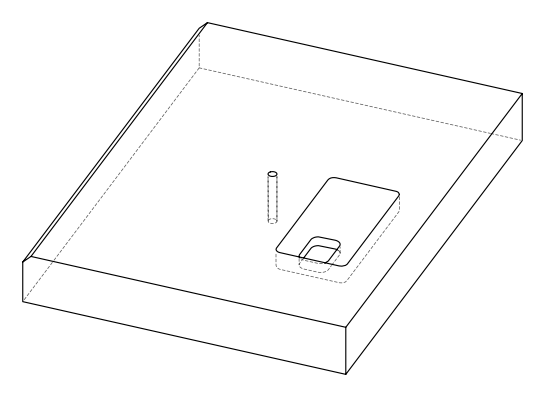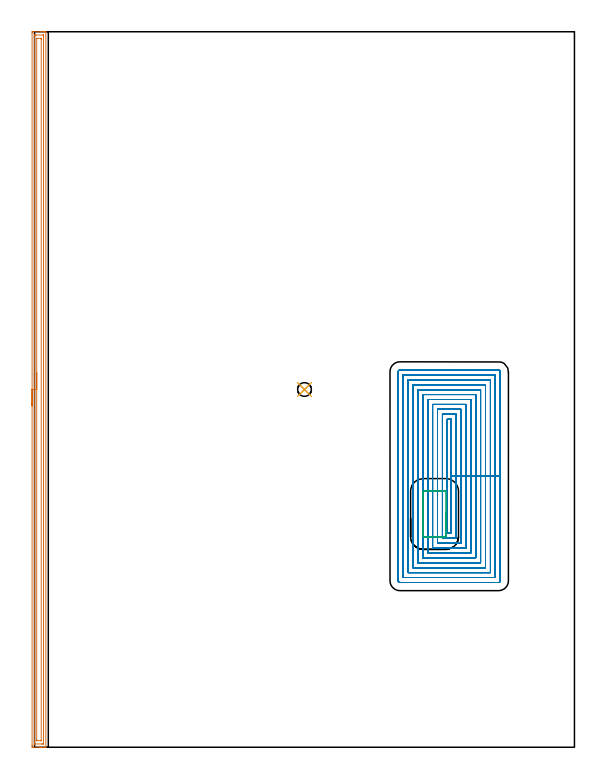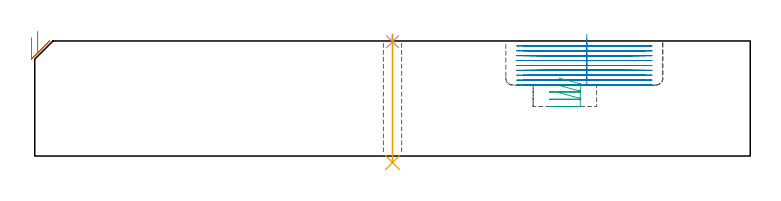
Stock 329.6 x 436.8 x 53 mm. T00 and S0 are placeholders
(PLAN: 5 operations, 4 tool changes, 65.4 min)
(1 AREA_MILL | FG_CHAMFER_SURFACE | UGT0205_001 | 10.72 min | 15410 mm3)
(2 MILL_RECTANGULAR_POCKET | POCKET_RECTANGULAR_STRAIGHT | UGT0201_089 | Follow Part, ap 2.5, ae 75% | 53.56 min | 203525 mm3)
(3 MILL_RECTANGULAR_POCKET_1 | POCKET_RECTANGULAR_STRAIGHT_1 | UGT0201_133 | Follow Part, ap 3.75, ae 75% | 0.82 min | 11960 mm3)
(4 SPOT_DRILL | STEP1HOLE | NXT0321_9005460120000 | 0.03 min | 13 mm3)
(5 DRILL_THROUGH_HOLE_INTO_CENTER | STEP1HOLE | NXT0301_055 | 0.23 min | 2915 mm3)
(TOOL UGT0205_001 | Chamfer Mill 20 x 3 x 45 deg. | D20 FL50 Z2)
(TOOL UGT0201_089 | End mill 10 mm | D10 R3 FL22 Z4)
(TOOL UGT0201_133 | Carbide End Mill 15.0 | D15 FL30 Z4)
(TOOL NXT0321_9005460120000 | NC Spot Drill, 142deg, 12mm, Carbide, Uncoated | D12 PA142 FL30 Z2)
(TOOL NXT0301_055 | Carbide Drill 8.4mm [860.1-0840-042A1-MM 2214] | D8.4 PA140 FL61 Z2)
(OP 1 AREA_MILL)
G17 G21 G94 G90
T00 M6
G54
G17 G0 G90 X-1.5 Y208.4 S1061 M3
G43 Z63. H0
Z54.6
G94 G1 Y208.438 Z53.728 F250.
Y208.552 Z52.864
Y208.741 Z52.012
Y209.003 Z51.18
Y209.337 Z50.374
Y209.74 Z49.6
Y210.209 Z48.864
Y210.74 Z48.172
Y211.329 Z47.529
Y211.972 Z46.94
Y212.664 Z46.408
Y213.4 Z45.94
Y214.174 Z45.537
Y214.98 Z45.203
Y215.812 Z44.941
Y216.664 Z44.752
Y217.528 Z44.638
Y218.4 Z44.6
X-1.499 Y436.168 Z44.601
X-1.494 Y436.787 Z44.604
X-1.492 Y436.793 Z44.606
X-0.875 Y436.8 Z45.222
X3.594 Z49.689
X5.013 Z51.109
X5.382 Z51.477
X6.119 Z52.218
X6.385 Z52.485
X6.828 Y436.797 Z52.92
X6.87 Y436.794 Z52.961
X6.897 Y436.79 Z52.988
X6.9 Y436.615 Z53.
Y0.181
X6.904 Y0.01 Z52.996
X6.829 Y0.007 Z52.921
X6.384 Y0. Z52.484
X6.119 Z52.219
X5.382 Z51.477
X4.119 Z50.216
X3.594 Z49.689
X2.963 Z49.058
X-0.875 Y0.001 Z45.222
X-1.128 Y0.002 Z44.97
X-1.492 Y0.007 Z44.606
X-1.494 Y0.013 Z44.604
X-1.499 Y0.632 Z44.601
X-1.5 Y1.257 Z44.6
Y218.4
X-0.086 Z46.014
Y434.484
X-0.084 Y434.588 Z46.016
X-0.079 Y434.788 Z46.021
X0.019 Y434.792 Z46.119
X0.493 Y434.799 Z46.593
X0.912 Y434.8 Z47.012
X4.962 Z51.062
X5.382 Y434.798 Z51.482
X5.441 Y434.795 Z51.541
X5.472 Y434.791 Z51.572
X5.479 Y434.692 Z51.579
X5.484 Y434.484 Z51.584
X5.486 Y434.38 Z51.586
Y434.275
X5.485 Y2.316 Z51.585
X5.484 Y2.212 Z51.584
X5.479 Y2.013 Z51.579
X5.382 Y2.009 Z51.482
X4.907 Y2.001 Z51.007
X4.488 Y2. Z50.588
X0.439 Z46.539
X0.019 Y2.002 Z46.119
X-0.041 Y2.005 Z46.059
X-0.072 Y2.009 Z46.028
X-0.079 Y2.108 Z46.021
X-0.084 Y2.316 Z46.016
X-0.086 Y2.42 Z46.014
Y2.525
Y218.4
X1.328 Z47.428
X1.329 Y432.591 Z47.429
X1.33 Y432.711 Z47.43
X1.333 Y432.769 Z47.433
X1.335 Y432.79 Z47.435
X1.389 Y432.793 Z47.489
X1.598 Y432.799 Z47.698
X3.803 Z49.903
X3.942 Y432.796 Z50.042
X4.052 Y432.79 Z50.152
X4.066 Y432.785 Z50.166
X4.068 Y432.777 Z50.168
X4.07 Y432.75 Z50.17
X4.071 Y432.591 Z50.171
X4.072 Y432.113 Z50.172
X4.071 Y4.209 Z50.171
X4.07 Y4.09 Z50.17
X4.067 Y4.031 Z50.167
X4.065 Y4.01 Z50.165
X4.011 Y4.007 Z50.111
X3.802 Y4.001 Z49.902
X1.597 Z47.697
X1.458 Y4.004 Z47.558
X1.348 Y4.01 Z47.448
X1.334 Y4.015 Z47.434
X1.332 Y4.023 Z47.432
X1.33 Y4.05 Z47.43
X1.329 Y4.209 Z47.429
X1.328 Y4.687 Z47.428
Y218.4
Y219.272 Z47.466
Y220.137 Z47.58
Y220.988 Z47.769
Y221.82 Z48.031
Y222.626 Z48.365
Y223.4 Z48.768
Y224.136 Z49.237
Y224.828 Z49.768
Y225.471 Z50.357
Y226.06 Z51.001
Y226.592 Z51.693
Y227.06 Z52.428
Y227.463 Z53.202
Y227.797 Z54.008
Y228.059 Z54.84
Y228.248 Z55.692
Y228.362 Z56.557
Y228.4 Z57.428
G0 Z63.
M5
M2
(OP 2 MILL_RECTANGULAR_POCKET)
G17 G21 G94 G90
T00 M6
G54
G17 G0 G90 X254.3 Y145.836 S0 M3
G43 Z63. H0
Z56.
G94 G1 Y165.45 Z50.744 F250.
Y200.3 F500.
X252.
Y130.6
X254.3
Y165.45
X257.3
Y203.3
X249.
Y127.6
X257.3
Y165.45
X260.3
Y206.3
X246.
Y124.6
X260.3
Y165.45
X263.3
Y209.3
X243.
Y121.6
X263.3
Y165.45
X266.3
Y212.3
X240.
Y118.6
X266.3
Y165.45
X269.3
Y215.3
X237.
Y115.6
X269.3
Y165.45
X272.3
Y218.3
X234.
Y112.6
X272.3
Y165.45
X275.3
Y221.3
X231.
Y109.6
X275.3
Y165.45
X278.3
Y224.3
X228.
Y106.6
X278.3
Y165.45
X281.3
Y227.3
X225.
Y103.6
X281.3
Y165.45
X284.3
Y229.3
G3 X283.3 Y230.3 R1.
G1 X223.
G3 X222. Y229.3 R1.
G1 Y101.6
G3 X223. Y100.6 R1.
G1 X283.3
G3 X284.3 Y101.6 R1.
G1 Y165.45
Y166.45
G0 X254.3 Y145.836 Z53.744
G1 Y165.45 Z48.489 F250.
Y200.3 F500.
X252.
Y130.6
X254.3
Y165.45
X257.3
Y203.3
X249.
Y127.6
X257.3
Y165.45
X260.3
Y206.3
X246.
Y124.6
X260.3
Y165.45
X263.3
Y209.3
X243.
Y121.6
X263.3
Y165.45
X266.3
Y212.3
X240.
Y118.6
X266.3
Y165.45
X269.3
Y215.3
X237.
Y115.6
X269.3
Y165.45
X272.3
Y218.3
X234.
Y112.6
X272.3
Y165.45
X275.3
Y221.3
X231.
Y109.6
X275.3
Y165.45
X278.3
Y224.3
X228.
Y106.6
X278.3
Y165.45
X281.3
Y227.3
X225.
Y103.6
X281.3
Y165.45
X284.3
Y229.3
G3 X283.3 Y230.3 R1.
G1 X223.
G3 X222. Y229.3 R1.
G1 Y101.6
G3 X223. Y100.6 R1.
G1 X283.3
G3 X284.3 Y101.6 R1.
G1 Y165.45
Y166.45
G0 X254.3 Y145.836 Z51.489
G1 Y165.45 Z46.233 F250.
Y200.3 F500.
X252.
Y130.6
X254.3
Y165.45
X257.3
Y203.3
X249.
Y127.6
X257.3
Y165.45
X260.3
Y206.3
X246.
Y124.6
X260.3
Y165.45
X263.3
Y209.3
X243.
Y121.6
X263.3
Y165.45
X266.3
Y212.3
X240.
Y118.6
X266.3
Y165.45
X269.3
Y215.3
X237.
Y115.6
X269.3
Y165.45
X272.3
Y218.3
X234.
Y112.6
X272.3
Y165.45
X275.3
Y221.3
X231.
Y109.6
X275.3
Y165.45
X278.3
Y224.3
X228.
Y106.6
X278.3
Y165.45
X281.3
Y227.3
X225.
Y103.6
X281.3
Y165.45
X284.3
Y229.3
G3 X283.3 Y230.3 R1.
G1 X223.
G3 X222. Y229.3 R1.
G1 Y101.6
G3 X223. Y100.6 R1.
G1 X283.3
G3 X284.3 Y101.6 R1.
G1 Y165.45
Y166.45
G0 X254.3 Y145.836 Z49.233
G1 Y165.45 Z43.978 F250.
Y200.3 F500.
X252.
Y130.6
X254.3
Y165.45
X257.3
Y203.3
X249.
Y127.6
X257.3
Y165.45
X260.3
Y206.3
X246.
Y124.6
X260.3
Y165.45
X263.3
Y209.3
X243.
Y121.6
X263.3
Y165.45
X266.3
Y212.3
X240.
Y118.6
X266.3
Y165.45
X269.3
Y215.3
X237.
Y115.6
X269.3
Y165.45
X272.3
Y218.3
X234.
Y112.6
X272.3
Y165.45
X275.3
Y221.3
X231.
Y109.6
X275.3
Y165.45
X278.3
Y224.3
X228.
Y106.6
X278.3
Y165.45
X281.3
Y227.3
X225.
Y103.6
X281.3
Y165.45
X284.3
Y229.3
G3 X283.3 Y230.3 R1.
G1 X223.
G3 X222. Y229.3 R1.
G1 Y101.6
G3 X223. Y100.6 R1.
G1 X283.3
G3 X284.3 Y101.6 R1.
G1 Y165.45
Y166.45
G0 X254.3 Y145.836 Z46.978
G1 Y165.45 Z41.722 F250.
Y200.3 F500.
X252.
Y130.6
X254.3
Y165.45
X257.3
Y203.3
X249.
Y127.6
X257.3
Y165.45
X260.3
Y206.3
X246.
Y124.6
X260.3
Y165.45
X263.3
Y209.3
X243.
Y121.6
X263.3
Y165.45
X266.3
Y212.3
X240.
Y118.6
X266.3
Y165.45
X269.3
Y215.3
X237.
Y115.6
X269.3
Y165.45
X272.3
Y218.3
X234.
Y112.6
X272.3
Y165.45
X275.3
Y221.3
X231.
Y109.6
X275.3
Y165.45
X278.3
Y224.3
X228.
Y106.6
X278.3
Y165.45
X281.3
Y227.3
X225.
Y103.6
X281.3
Y165.45
X284.3
Y229.3
G3 X283.3 Y230.3 R1.
G1 X223.
G3 X222. Y229.3 R1.
G1 Y101.6
G3 X223. Y100.6 R1.
G1 X283.3
G3 X284.3 Y101.6 R1.
G1 Y165.45
Y166.45
G0 X254.3 Y145.836 Z44.722
G1 Y165.45 Z39.467 F250.
Y200.3 F500.
X252.
Y130.6
X254.3
Y165.45
X257.3
Y203.3
X249.
Y127.6
X257.3
Y165.45
X260.3
Y206.3
X246.
Y124.6
X260.3
Y165.45
X263.3
Y209.3
X243.
Y121.6
X263.3
Y165.45
X266.3
Y212.3
X240.
Y118.6
X266.3
Y165.45
X269.3
Y215.3
X237.
Y115.6
X269.3
Y165.45
X272.3
Y218.3
X234.
Y112.6
X272.3
Y165.45
X275.3
Y221.3
X231.
Y109.6
X275.3
Y165.45
X278.3
Y224.3
X228.
Y106.6
X278.3
Y165.45
X281.3
Y227.3
X225.
Y103.6
X281.3
Y165.45
X284.3
Y229.3
G3 X283.3 Y230.3 R1.
G1 X223.
G3 X222. Y229.3 R1.
G1 Y101.6
G3 X223. Y100.6 R1.
G1 X283.3
G3 X284.3 Y101.6 R1.
G1 Y165.45
Y166.45
G0 X254.3 Y145.836 Z42.467
G1 Y165.45 Z37.211 F250.
Y200.3 F500.
X252.
Y130.6
X254.3
Y165.45
X257.3
Y203.3
X249.
Y127.6
X257.3
Y165.45
X260.3
Y206.3
X246.
Y124.6
X260.3
Y165.45
X263.3
Y209.3
X243.
Y121.6
X263.3
Y165.45
X266.3
Y212.3
X240.
Y118.6
X266.3
Y165.45
X269.3
Y215.3
X237.
Y115.6
X269.3
Y165.45
X272.3
Y218.3
X234.
Y112.6
X272.3
Y165.45
X275.3
Y221.3
X231.
Y109.6
X275.3
Y165.45
X278.3
Y224.3
X228.
Y106.6
X278.3
Y165.45
X281.3
Y227.3
X225.
Y103.6
X281.3
Y165.45
X284.3
Y229.3
G3 X283.3 Y230.3 R1.
G1 X223.
G3 X222. Y229.3 R1.
G1 Y101.6
G3 X223. Y100.6 R1.
G1 X283.3
G3 X284.3 Y101.6 R1.
G1 Y165.45
Y166.45
G0 X254.3 Y145.836 Z40.211
G1 Y165.45 Z34.956 F250.
Y200.3 F500.
X252.
Y130.6
X254.3
Y165.45
X257.3
Y203.3
X249.
Y127.6
X257.3
Y165.45
X260.3
Y206.3
X246.
Y124.6
X260.3
Y165.45
X263.3
Y209.3
X243.
Y121.6
X263.3
Y165.45
X266.3
Y212.3
X240.
Y118.6
X266.3
Y165.45
X269.3
Y215.3
X237.
Y115.6
X269.3
Y165.45
X272.3
Y218.3
X234.
Y112.6
X272.3
Y165.45
X275.3
Y221.3
X231.
Y109.6
X275.3
Y165.45
X278.3
Y224.3
X228.
Y106.6
X278.3
Y165.45
X281.3
Y227.3
X225.
Y103.6
X281.3
Y165.45
X284.3
Y229.3
G3 X283.3 Y230.3 R1.
G1 X223.
G3 X222. Y229.3 R1.
G1 Y101.6
G3 X223. Y100.6 R1.
G1 X283.3
G3 X284.3 Y101.6 R1.
G1 Y165.45
Y166.45
G0 X254.3 Y145.836 Z37.956
G1 Y165.45 Z32.7 F250.
Y200.3 F500.
X252.
Y130.6
X254.3
Y165.45
X257.3
Y203.3
X249.
Y127.6
X257.3
Y165.45
X260.3
Y206.3
X246.
Y124.6
X260.3
Y165.45
X263.3
Y209.3
X243.
Y121.6
X263.3
Y165.45
X266.3
Y212.3
X240.
Y118.6
X266.3
Y165.45
X269.3
Y215.3
X237.
Y115.6
X269.3
Y165.45
X272.3
Y218.3
X234.
Y112.6
X272.3
Y165.45
X275.3
Y221.3
X231.
Y109.6
X275.3
Y165.45
X278.3
Y224.3
X228.
Y106.6
X278.3
Y165.45
X281.3
Y227.3
X225.
Y103.6
X281.3
Y165.45
X284.3
Y229.3
G3 X283.3 Y230.3 R1.
G1 X223.
G3 X222. Y229.3 R1.
G1 Y101.6
G3 X223. Y100.6 R1.
G1 X283.3
G3 X284.3 Y101.6 R1.
G1 Y165.45
Y166.45
G0 Z63.
M5
M2
(OP 3 MILL_RECTANGULAR_POCKET_1)
G17 G21 G94 G90
T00 M6
G54
G17 G0 G90 X241.557 Y128.3 S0 M3
G43 Z63. H0
Z35.867
G94 G1 X251. Z33.336 F250.
X251.055 Z33.322
X251.168 Y128.346 Z33.289
X251.254 Y128.432 Z33.256
X251.3 Y128.545 Z33.224
Y128.6 Z33.209
Y142.4 Z29.511
Y156.2 F500.
G3 X251. Y156.5 R0.3
G1 X237.4
G3 X237.1 Y156.2 R0.3
G1 Y128.6
G3 X237.4 Y128.3 R0.3
G1 X251.
G3 X251.3 Y128.6 R0.3
G1 Y142.4
Y143.4
G0 X241.557 Y128.3 Z32.511
G1 X251. Z29.981 F250.
X251.055 Z29.966
X251.168 Y128.346 Z29.933
X251.254 Y128.432 Z29.901
X251.3 Y128.545 Z29.868
Y128.6 Z29.853
Y142.4 Z26.156
Y156.2 F500.
G3 X251. Y156.5 R0.3
G1 X237.4
G3 X237.1 Y156.2 R0.3
G1 Y128.6
G3 X237.4 Y128.3 R0.3
G1 X251.
G3 X251.3 Y128.6 R0.3
G1 Y142.4
Y143.4
G0 X241.557 Y128.3 Z29.156
G1 X251. Z26.625 F250.
X251.055 Z26.611
X251.168 Y128.346 Z26.578
X251.254 Y128.432 Z26.545
X251.3 Y128.545 Z26.512
Y128.6 Z26.498
Y142.4 Z22.8
Y156.2 F500.
G3 X251. Y156.5 R0.3
G1 X237.4
G3 X237.1 Y156.2 R0.3
G1 Y128.6
G3 X237.4 Y128.3 R0.3
G1 X251.
G3 X251.3 Y128.6 R0.3
G1 Y142.4
Y143.4
G0 Z63.
M5
M2
(OP 4 SPOT_DRILL)
G17 G21 G94 G90
T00 M6
G54
G17 G0 G90 X164.8 Y218.4 S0 M3
G43 Z63. H0
G94 G81 G98 Z52.634 F250. R56.
G80
M5
M2
(OP 5 DRILL_THROUGH_HOLE_INTO_CENTER)
G17 G21 G94 G90
T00 M6
G54
G17 G0 G90 X164.8 Y218.4 S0 M3
G43 Z63. H1
G94 G73 G98 Z-3.029 F250. Q8.004 R55.
G80
M5
M2
